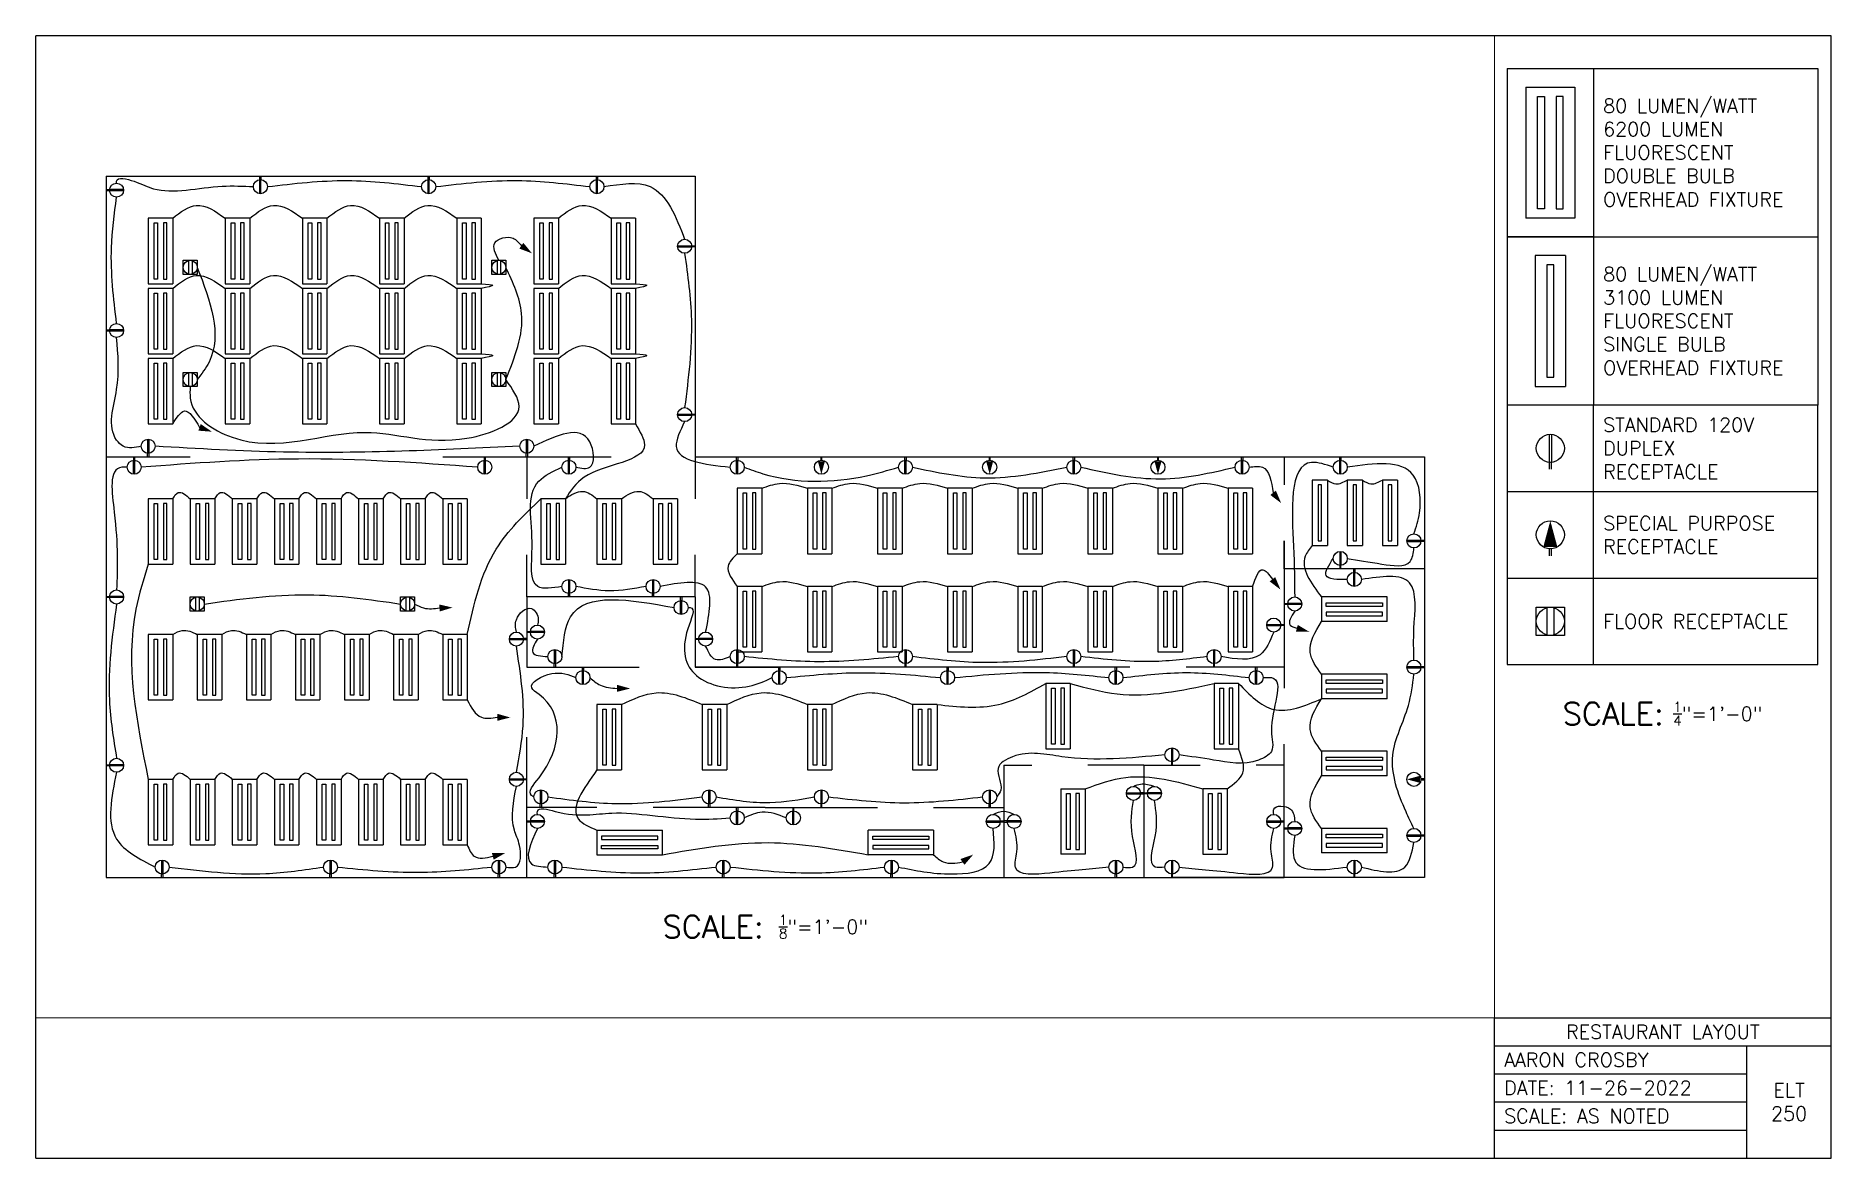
# Paper-space layout 'Layout2' of a CAD drawing. Header units: inches. Extents: x 0.1 to 16.1, y 0.1 to 10.1.
# The model-space entities are those that its viewports show. They can reach past a viewport. Long polylines and large blocks are cut down to what shows.
import ezdxf

# ---------------------------------------------------------------- set-up
doc = ezdxf.new("R2010")
doc.units = ezdxf.units.IN
doc.header["$MEASUREMENT"] = 0
for name, color, linetype in [('1', 1, 'Continuous'), ('LAYER1', 1, 'Continuous'), ('LAYER4', 4, 'Continuous'), ('LAYER6', 6, 'Continuous')]:
    doc.layers.add(name, color=color, linetype=linetype)
doc.styles.add('style1', font='romans.shx')

# ---------------------------------------------------------------- blocks, each defined once
blk = doc.blocks.new('tbb_block')
at = {"layer": '1'}
for p, q in [((16, 10), (0, 10)), ((0, 0), (0, 10)), ((16, 0), (16, 10)), ((13, 1.25), (16, 1.25)), ((13, 0), (13, 1.25)), ((13, 1), (16, 1)), ((15.25, 0), (15.25, 1)), ((13, 0.75), (15.25, 0.75)), ((13, 0.5), (15.25, 0.5)), ((13, 0.25), (15.25, 0.25)), ((0, 0), (16, 0))]:
    blk.add_line(p, q, dxfattribs=at)
blk = doc.blocks.new('tbb')
blk.add_blockref('tbb_block', (0, 0))
blk = doc.blocks.new('*U3')
at = {"layer": 'LAYER1'}
for p, q in [((10.5, 28), (-10.5, 28)), ((-10.5, 28), (-10.5, -28)), ((-5.5, -24), (-5.5, 24)), ((-5.5, 24), (-2.5, 24)), ((-2.5, 24), (-2.5, -24)), ((2.5, 24), (2.5, -24)), ((5.5, 24), (2.5, 24)), ((5.5, -24), (5.5, 24)), ((10.5, 28), (10.5, -28)), ((-10.5, -28), (10.5, -28)), ((-2.5, -24), (-5.5, -24)), ((2.5, -24), (5.5, -24))]:
    blk.add_line(p, q, dxfattribs=at)
blk = doc.blocks.new('*U4')
at = {"layer": 'LAYER1', "color": 0, "linetype": 'ByBlock', "lineweight": -2, "transparency": 16777216}
for p in [(0, 0), (66, 0), (132, 0), (198, 0), (264, 0), (330, 0), (396, 0), (0, -60), (66, -60), (132, -60), (198, -60), (264, -60), (330, -60), (396, -60), (0, -120), (66, -120), (132, -120), (198, -120), (264, -120), (330, -120), (396, -120)]:
    blk.add_blockref('*U3', p, dxfattribs=at)
blk = doc.blocks.new('*U5')
at = {"layer": 'LAYER1'}
for p, q in [((10.5, 28), (-10.5, 28)), ((-10.5, 28), (-10.5, -28)), ((-5.5, -24), (-5.5, 24)), ((-5.5, 24), (-2.5, 24)), ((-2.5, 24), (-2.5, -24)), ((2.5, 24), (2.5, -24)), ((5.5, 24), (2.5, 24)), ((5.5, -24), (5.5, 24)), ((10.5, 28), (10.5, -28)), ((-10.5, -28), (10.5, -28)), ((-2.5, -24), (-5.5, -24)), ((2.5, -24), (5.5, -24))]:
    blk.add_line(p, q, dxfattribs=at)
blk = doc.blocks.new('*U6')
at = {"layer": 'LAYER1', "color": 0, "linetype": 'ByBlock', "lineweight": -2, "transparency": 16777216}
for p in [(0, 0), (36, 0), (72, 0), (108, 0), (144, 0), (180, 0), (216, 0), (252, 0), (0, -240), (36, -240), (72, -240), (108, -240), (144, -240), (180, -240), (216, -240), (252, -240)]:
    blk.add_blockref('*U5', p, dxfattribs=at)
blk = doc.blocks.new('*U7')
at = {"layer": 'LAYER1'}
for p, q in [((10.5, 28), (-10.5, 28)), ((-10.5, 28), (-10.5, -28)), ((-5.5, -24), (-5.5, 24)), ((-5.5, 24), (-2.5, 24)), ((-2.5, 24), (-2.5, -24)), ((2.5, 24), (2.5, -24)), ((5.5, 24), (2.5, 24)), ((5.5, -24), (5.5, 24)), ((10.5, 28), (10.5, -28)), ((-10.5, -28), (10.5, -28)), ((-2.5, -24), (-5.5, -24)), ((2.5, -24), (5.5, -24))]:
    blk.add_line(p, q, dxfattribs=at)
blk = doc.blocks.new('*U8')
at = {"layer": 'LAYER1', "color": 0, "linetype": 'ByBlock', "lineweight": -2, "transparency": 16777216}
for p in [(0, 0), (42, 0), (84, 0), (126, 0), (168, 0), (210, 0), (252, 0)]:
    blk.add_blockref('*U7', p, dxfattribs=at)
blk = doc.blocks.new('*U9')
at = {"layer": 'LAYER1'}
for p, q in [((10.5, 28), (-10.5, 28)), ((-10.5, 28), (-10.5, -28)), ((-5.5, -24), (-5.5, 24)), ((-5.5, 24), (-2.5, 24)), ((-2.5, 24), (-2.5, -24)), ((2.5, 24), (2.5, -24)), ((5.5, 24), (2.5, 24)), ((5.5, -24), (5.5, 24)), ((10.5, 28), (10.5, -28)), ((-10.5, -28), (10.5, -28)), ((-2.5, -24), (-5.5, -24)), ((2.5, -24), (5.5, -24))]:
    blk.add_line(p, q, dxfattribs=at)
blk = doc.blocks.new('*U10')
at = {"layer": 'LAYER1', "color": 0, "linetype": 'ByBlock', "lineweight": -2, "transparency": 16777216}
for p in [(0, 0), (48, 0), (96, 0)]:
    blk.add_blockref('*U9', p, dxfattribs=at)
blk = doc.blocks.new('*U11')
at = {"layer": 'LAYER1'}
for p, q in [((10.5, 28), (-10.5, 28)), ((-10.5, 28), (-10.5, -28)), ((-5.5, -24), (-5.5, 24)), ((-5.5, 24), (-2.5, 24)), ((-2.5, 24), (-2.5, -24)), ((2.5, 24), (2.5, -24)), ((5.5, 24), (2.5, 24)), ((5.5, -24), (5.5, 24)), ((10.5, 28), (10.5, -28)), ((-10.5, -28), (10.5, -28)), ((-2.5, -24), (-5.5, -24)), ((2.5, -24), (5.5, -24))]:
    blk.add_line(p, q, dxfattribs=at)
blk = doc.blocks.new('*U12')
at = {"layer": 'LAYER1', "color": 0, "linetype": 'ByBlock', "lineweight": -2, "transparency": 16777216}
for p in [(0, 0), (60, 0), (120, 0), (180, 0), (240, 0), (300, 0), (360, 0), (420, 0), (0, -84), (60, -84), (120, -84), (180, -84), (240, -84), (300, -84), (360, -84), (420, -84)]:
    blk.add_blockref('*U11', p, dxfattribs=at)
blk = doc.blocks.new('*U13')
at = {"layer": 'LAYER1'}
for p, q in [((28, 10.5), (-28, 10.5)), ((-28, 10.5), (-28, -10.5)), ((28, -10.5), (28, 10.5)), ((-24, 2.5), (-24, 5.5)), ((-24, 5.5), (24, 5.5)), ((24, 2.5), (-24, 2.5)), ((24, 5.5), (24, 2.5)), ((24, -2.5), (-24, -2.5)), ((-24, -2.5), (-24, -5.5)), ((-24, -5.5), (24, -5.5)), ((24, -5.5), (24, -2.5)), ((28, -10.5), (-28, -10.5))]:
    blk.add_line(p, q, dxfattribs=at)
blk = doc.blocks.new('*U14')
at = {"layer": 'LAYER1', "color": 0, "linetype": 'ByBlock', "lineweight": -2, "transparency": 16777216}
for p in [(0, 0), (0, -66), (0, -132), (0, -198)]:
    blk.add_blockref('*U13', p, dxfattribs=at)
blk = doc.blocks.new('*U15')
at = {"layer": 'LAYER1'}
for p, q in [((10.5, 28), (-10.5, 28)), ((-10.5, 28), (-10.5, -28)), ((-5.5, -24), (-5.5, 24)), ((-5.5, 24), (-2.5, 24)), ((-2.5, 24), (-2.5, -24)), ((2.5, 24), (2.5, -24)), ((5.5, 24), (2.5, 24)), ((5.5, -24), (5.5, 24)), ((10.5, 28), (10.5, -28)), ((-10.5, -28), (10.5, -28)), ((-2.5, -24), (-5.5, -24)), ((2.5, -24), (5.5, -24))]:
    blk.add_line(p, q, dxfattribs=at)
blk = doc.blocks.new('*U16')
at = {"layer": 'LAYER1', "color": 0, "linetype": 'ByBlock', "lineweight": -2, "transparency": 16777216}
for p in [(0, 0), (144, 0)]:
    blk.add_blockref('*U15', p, dxfattribs=at)
blk = doc.blocks.new('*U17')
at = {"layer": 'LAYER1'}
for p, q in [((10.5, 28), (-10.5, 28)), ((-10.5, 28), (-10.5, -28)), ((-5.5, -24), (-5.5, 24)), ((-5.5, 24), (-2.5, 24)), ((-2.5, 24), (-2.5, -24)), ((2.5, 24), (2.5, -24)), ((5.5, 24), (2.5, 24)), ((5.5, -24), (5.5, 24)), ((10.5, 28), (10.5, -28)), ((-10.5, -28), (10.5, -28)), ((-2.5, -24), (-5.5, -24)), ((2.5, -24), (5.5, -24))]:
    blk.add_line(p, q, dxfattribs=at)
blk = doc.blocks.new('*U18')
at = {"layer": 'LAYER1', "color": 0, "linetype": 'ByBlock', "lineweight": -2, "transparency": 16777216}
for p in [(0, 0), (90, 0), (180, 0), (270, 0)]:
    blk.add_blockref('*U17', p, dxfattribs=at)
blk = doc.blocks.new('*U19')
at = {"layer": 'LAYER1'}
for p, q in [((6.5, 28), (-6.5, 28)), ((-6.5, 28), (-6.5, -28)), ((-1.5, 24), (-1.5, -24)), ((1.5, 24), (-1.5, 24)), ((1.5, -24), (1.5, 24)), ((6.5, 28), (6.5, -28)), ((-6.5, -28), (6.5, -28)), ((-1.5, -24), (1.5, -24))]:
    blk.add_line(p, q, dxfattribs=at)
blk = doc.blocks.new('*U20')
at = {"layer": 'LAYER1', "color": 0, "linetype": 'ByBlock', "lineweight": -2, "transparency": 16777216}
for p in [(0, 0), (30, 0), (60, 0)]:
    blk.add_blockref('*U19', p, dxfattribs=at)
blk = doc.blocks.new('*U21')
at = {"layer": 'LAYER1'}
for p, q in [((-6, -6), (-6, 6)), ((-6, 6), (6, 6)), ((-1.5, 5.81), (-1.5, -5.81)), ((1.5, 5.81), (1.5, -5.81)), ((6, 6), (6, -6)), ((6, -6), (-6, -6))]:
    blk.add_line(p, q, dxfattribs=at)
blk.add_circle((0, 0), 6, dxfattribs=at)
blk = doc.blocks.new('*U22')
at = {"layer": 'LAYER4', "color": 0, "linetype": 'ByBlock', "lineweight": -2, "transparency": 16777216}
for p in [(0, 0), (264, 0), (0, -96), (264, -96)]:
    blk.add_blockref('*U21', p, dxfattribs=at)
blk = doc.blocks.new('*U23')
at = {"layer": 'LAYER1'}
for p, q in [((-6, -6), (-6, 6)), ((-6, 6), (6, 6)), ((-1.5, 5.81), (-1.5, -5.81)), ((1.5, 5.81), (1.5, -5.81)), ((6, 6), (6, -6)), ((6, -6), (-6, -6))]:
    blk.add_line(p, q, dxfattribs=at)
blk.add_circle((0, 0), 6, dxfattribs=at)
blk = doc.blocks.new('*U24')
at = {"layer": 'LAYER4', "color": 0, "linetype": 'ByBlock', "lineweight": -2, "transparency": 16777216}
for p in [(0, 0), (180, 0)]:
    blk.add_blockref('*U23', p, dxfattribs=at)

msp = doc.modelspace()

# ---------------------------------------------------------------- linework, layer by layer
at = {"layer": 'LAYER1'}
for p, q in [((177.81, 22.31), (177.81, 25.31)), ((178.81, 25.31), (178.81, 22.31)), ((321.81, 22.31), (321.81, 25.31)), ((322.81, 25.31), (322.81, 22.31)), ((465.81, 22.31), (465.81, 25.31)), ((466.81, 25.31), (466.81, 22.31)), ((177.81, 10.35), (177.81, 22.31)), ((178.81, 10.35), (178.81, 22.31)), ((321.81, 10.35), (321.81, 22.31)), ((322.81, 10.35), (322.81, 22.31)), ((465.81, 10.35), (465.81, 22.31)), ((466.81, 10.35), (466.81, 22.31)), ((46.31, 13.81), (49.31, 13.81)), ((49.31, 12.81), (46.31, 12.81)), ((61.27, 13.81), (49.31, 13.81)), ((61.27, 12.81), (49.31, 12.81)), ((535.35, -34.19), (547.31, -34.19)), ((535.35, -35.19), (547.31, -35.19)), ((547.31, -34.19), (550.31, -34.19)), ((550.31, -35.19), (547.31, -35.19)), ((46.31, -106.19), (49.31, -106.19)), ((49.31, -107.19), (46.31, -107.19)), ((61.27, -106.19), (49.31, -106.19)), ((61.27, -107.19), (49.31, -107.19)), ((535.35, -178.19), (547.31, -178.19)), ((535.35, -179.19), (547.31, -179.19)), ((547.31, -178.19), (550.31, -178.19)), ((550.31, -179.19), (547.31, -179.19)), ((81.81, -199.73), (81.81, -211.69)), ((82.81, -199.73), (82.81, -211.69)), ((405.81, -199.73), (405.81, -211.69)), ((406.81, -199.73), (406.81, -211.69)), ((69.81, -214.69), (69.81, -217.69)), ((70.81, -217.69), (70.81, -214.69)), ((81.81, -214.69), (81.81, -211.69)), ((82.81, -211.69), (82.81, -214.69)), ((369.81, -214.69), (369.81, -217.69)), ((370.81, -217.69), (370.81, -214.69)), ((405.81, -214.69), (405.81, -211.69)), ((406.81, -211.69), (406.81, -214.69)), ((441.81, -217.69), (441.81, -214.69)), ((442.31, -214.69), (442.31, -217.67)), ((442.81, -214.69), (442.81, -217.69)), ((585.81, -217.69), (585.81, -214.69)), ((586.81, -214.69), (586.81, -217.69)), ((657.81, -214.69), (657.81, -217.69)), ((658.81, -217.69), (658.81, -214.69)), ((729.81, -217.69), (729.81, -214.69)), ((730.81, -214.69), (730.81, -217.69)), ((801.81, -214.69), (801.81, -217.69)), ((802.81, -217.69), (802.81, -214.69)), ((873.81, -217.69), (873.81, -214.69)), ((874.81, -214.69), (874.81, -217.69)), ((945.81, -214.69), (945.81, -217.69)), ((946.81, -217.69), (946.81, -214.69)), ((1017.81, -217.69), (1017.81, -214.69)), ((1018.81, -214.69), (1018.81, -217.69)), ((1101.81, -217.69), (1101.81, -214.69)), ((1102.81, -214.69), (1102.81, -217.69)), ((69.81, -229.65), (69.81, -217.69)), ((70.81, -229.65), (70.81, -217.69)), ((369.81, -229.65), (369.81, -217.69)), ((370.81, -229.65), (370.81, -217.69)), ((441.81, -229.65), (441.81, -217.69)), ((442.81, -229.65), (442.81, -217.69)), ((585.81, -229.65), (585.81, -217.69)), ((586.81, -229.65), (586.81, -217.69)), ((729.81, -229.65), (729.81, -217.69)), ((730.81, -229.65), (730.81, -217.69)), ((873.81, -229.65), (873.81, -217.69)), ((874.81, -229.65), (874.81, -217.69)), ((1017.81, -229.65), (1017.81, -217.69)), ((1018.81, -229.65), (1018.81, -217.69)), ((1101.81, -229.65), (1101.81, -217.69)), ((1102.81, -229.65), (1102.81, -217.69)), ((2257.02, -275.52), (2278.02, -275.52)), ((2257.02, -275.52), (2257.02, -331.52)), ((2278.02, -275.52), (2278.02, -331.52)), ((2262.02, -327.52), (2262.02, -279.52)), ((2262.02, -279.52), (2265.02, -279.52)), ((2265.02, -279.52), (2265.02, -327.52)), ((2270.02, -279.52), (2270.02, -327.52)), ((2273.02, -279.52), (2270.02, -279.52)), ((2273.02, -327.52), (2273.02, -279.52)), ((1159.35, -286.19), (1171.31, -286.19)), ((1159.35, -287.19), (1171.31, -287.19)), ((1171.31, -286.19), (1174.31, -286.19)), ((1174.31, -287.19), (1171.31, -287.19)), ((1101.81, -295.73), (1101.81, -307.69)), ((1102.81, -295.73), (1102.81, -307.69)), ((1101.81, -307.69), (1101.81, -310.69)), ((1102.81, -310.69), (1102.81, -307.69)), ((1113.81, -313.69), (1113.81, -310.69)), ((1113.81, -325.65), (1113.81, -313.69)), ((1114.81, -310.69), (1114.81, -313.69)), ((1114.81, -325.65), (1114.81, -313.69)), ((441.81, -319.73), (441.81, -331.69)), ((442.81, -319.73), (442.81, -331.69)), ((513.81, -319.73), (513.81, -331.69)), ((514.81, -319.73), (514.81, -331.69)), ((2265.02, -327.52), (2262.02, -327.52)), ((2270.02, -327.52), (2273.02, -327.52)), ((46.31, -334.19), (49.31, -334.19)), ((49.31, -335.19), (46.31, -335.19)), ((61.27, -334.19), (49.31, -334.19)), ((61.27, -335.19), (49.31, -335.19)), ((441.81, -334.69), (441.81, -331.69)), ((442.81, -331.69), (442.81, -334.69)), ((513.81, -334.69), (513.81, -331.69)), ((514.81, -331.69), (514.81, -334.69)), ((537.81, -337.69), (537.81, -334.69)), ((537.81, -349.65), (537.81, -337.69)), ((538.81, -334.69), (538.81, -337.69)), ((538.81, -349.65), (538.81, -337.69)), ((2278.02, -331.52), (2257.02, -331.52)), ((1054.31, -340.19), (1057.31, -340.19)), ((1057.31, -341.19), (1054.31, -341.19)), ((1069.27, -340.19), (1057.31, -340.19)), ((1069.27, -341.19), (1057.31, -341.19)), ((2274.02, -347.52), (2261.02, -347.52)), ((2261.02, -347.52), (2261.02, -403.52)), ((2266.02, -351.52), (2266.02, -399.52)), ((2269.02, -351.52), (2266.02, -351.52)), ((2269.02, -399.52), (2269.02, -351.52)), ((2274.02, -347.52), (2274.02, -403.52)), ((1039.35, -358.19), (1051.31, -358.19)), ((1039.35, -359.19), (1051.31, -359.19)), ((1051.31, -358.19), (1054.31, -358.19)), ((1054.31, -359.19), (1051.31, -359.19)), ((406.31, -364.19), (409.31, -364.19)), ((409.31, -365.19), (406.31, -365.19)), ((421.27, -364.19), (409.31, -364.19)), ((421.27, -365.19), (409.31, -365.19)), ((391.35, -370.19), (403.31, -370.19)), ((391.35, -371.19), (403.31, -371.19)), ((406.31, -370.19), (403.31, -370.19)), ((403.31, -371.19), (406.31, -371.19)), ((550.31, -370.19), (553.31, -370.19)), ((553.31, -371.19), (550.31, -371.19)), ((565.27, -370.19), (553.31, -370.19)), ((565.27, -371.19), (553.31, -371.19)), ((429.81, -379.73), (429.81, -391.69)), ((430.81, -379.73), (430.81, -391.69)), ((585.81, -379.73), (585.81, -391.69)), ((586.81, -379.73), (586.81, -391.69)), ((729.81, -379.73), (729.81, -391.69)), ((730.81, -379.73), (730.81, -391.69)), ((873.81, -379.73), (873.81, -391.69)), ((874.81, -379.73), (874.81, -391.69)), ((993.81, -379.73), (993.81, -391.69)), ((994.81, -379.73), (994.81, -391.69)), ((429.81, -394.69), (429.81, -391.69)), ((430.81, -391.69), (430.81, -394.69)), ((453.81, -397.69), (453.81, -394.69)), ((453.81, -409.65), (453.81, -397.69)), ((454.81, -394.69), (454.81, -397.69)), ((454.81, -409.65), (454.81, -397.69)), ((585.81, -391.69), (585.81, -394.69)), ((586.81, -394.69), (586.81, -391.69)), ((621.81, -397.69), (621.81, -394.69)), ((621.81, -409.65), (621.81, -397.69)), ((622.81, -394.69), (622.81, -397.69)), ((622.81, -409.65), (622.81, -397.69)), ((729.81, -391.69), (729.81, -394.69)), ((730.81, -394.69), (730.81, -391.69)), ((765.81, -397.69), (765.81, -394.69)), ((765.81, -409.65), (765.81, -397.69)), ((766.81, -394.69), (766.81, -397.69)), ((766.81, -409.65), (766.81, -397.69)), ((873.81, -391.69), (873.81, -394.69)), ((874.81, -394.69), (874.81, -391.69)), ((909.81, -397.69), (909.81, -394.69)), ((909.81, -409.65), (909.81, -397.69)), ((910.81, -394.69), (910.81, -397.69)), ((910.81, -409.65), (910.81, -397.69)), ((993.81, -391.69), (993.81, -394.69)), ((994.81, -394.69), (994.81, -391.69)), ((1029.81, -397.69), (1029.81, -394.69)), ((1029.81, -409.65), (1029.81, -397.69)), ((1030.81, -394.69), (1030.81, -397.69)), ((1030.81, -409.65), (1030.81, -397.69)), ((1159.35, -394.19), (1171.31, -394.19)), ((1159.35, -395.19), (1171.31, -395.19)), ((1171.31, -394.19), (1174.31, -394.19)), ((1174.31, -395.19), (1171.31, -395.19)), ((2261.02, -403.52), (2274.02, -403.52)), ((2266.02, -399.52), (2269.02, -399.52)), ((2267.02, -424.04), (2267.02, -435.99)), ((2268.02, -424.04), (2268.02, -435.99)), ((2267.02, -435.99), (2267.02, -438.99)), ((2268.02, -438.99), (2268.02, -435.99)), ((957.81, -463.73), (957.81, -475.69)), ((958.81, -463.73), (958.81, -475.69)), ((957.81, -475.69), (957.81, -478.69)), ((958.81, -478.69), (958.81, -475.69)), ((2267.02, -472.99), (2267.02, -475.99)), ((2268.02, -475.99), (2268.02, -472.99)), ((46.31, -478.19), (49.31, -478.19)), ((49.31, -479.19), (46.31, -479.19)), ((61.27, -478.19), (49.31, -478.19)), ((61.27, -479.19), (49.31, -479.19)), ((391.35, -490.19), (403.31, -490.19)), ((391.35, -491.19), (403.31, -491.19)), ((403.31, -490.19), (406.31, -490.19)), ((406.31, -491.19), (403.31, -491.19)), ((1174.31, -490.19), (1171.31, -490.19)), ((1171.31, -491.19), (1174.31, -491.19)), ((863.06, -498.8), (884.06, -498.8)), ((863.06, -498.8), (863.06, -554.8)), ((884.06, -498.8), (884.06, -554.8)), ((1005.56, -498.8), (984.56, -498.8)), ((984.56, -498.8), (984.56, -554.8)), ((1005.56, -498.8), (1005.56, -554.8)), ((2261.52, -510.02), (2261.52, -498.02)), ((2261.52, -498.02), (2273.52, -498.02)), ((2266.02, -498.21), (2266.02, -509.83)), ((2269.02, -498.21), (2269.02, -509.83)), ((2273.52, -498.02), (2273.52, -510.02)), ((417.81, -499.73), (417.81, -511.69)), ((418.81, -499.73), (418.81, -511.69)), ((561.81, -499.73), (561.81, -511.69)), ((562.81, -499.73), (562.81, -511.69)), ((657.81, -499.73), (657.81, -511.69)), ((658.81, -499.73), (658.81, -511.69)), ((801.81, -499.73), (801.81, -511.69)), ((802.81, -499.73), (802.81, -511.69)), ((868.06, -550.8), (868.06, -502.8)), ((868.06, -502.8), (871.06, -502.8)), ((871.06, -502.8), (871.06, -550.8)), ((876.06, -502.8), (876.06, -550.8)), ((879.06, -502.8), (876.06, -502.8)), ((879.06, -550.8), (879.06, -502.8)), ((919.35, -502.19), (931.31, -502.19)), ((919.35, -503.19), (931.31, -503.19)), ((934.31, -502.19), (931.31, -502.19)), ((931.31, -503.19), (934.31, -503.19)), ((934.31, -502.19), (937.31, -502.19)), ((937.31, -503.19), (934.31, -503.19)), ((949.27, -502.19), (937.31, -502.19)), ((949.27, -503.19), (937.31, -503.19)), ((989.56, -550.8), (989.56, -502.8)), ((989.56, -502.8), (992.56, -502.8)), ((992.56, -502.8), (992.56, -550.8)), ((997.56, -502.8), (997.56, -550.8)), ((1000.56, -502.8), (997.56, -502.8)), ((1000.56, -550.8), (1000.56, -502.8)), ((417.81, -514.69), (417.81, -511.69)), ((418.81, -511.69), (418.81, -514.69)), ((561.81, -514.69), (561.81, -511.69)), ((562.81, -511.69), (562.81, -514.69)), ((657.81, -511.69), (657.81, -514.69)), ((658.81, -514.69), (658.81, -511.69)), ((801.81, -514.69), (801.81, -511.69)), ((802.81, -511.69), (802.81, -514.69)), ((2273.52, -510.02), (2261.52, -510.02)), ((585.81, -517.69), (585.81, -514.69)), ((585.81, -529.65), (585.81, -517.69)), ((586.81, -514.69), (586.81, -517.69)), ((586.81, -529.65), (586.81, -517.69)), ((633.81, -514.69), (633.81, -517.69)), ((633.81, -529.65), (633.81, -517.69)), ((634.81, -517.69), (634.81, -514.69)), ((634.81, -529.65), (634.81, -517.69)), ((406.31, -526.19), (409.31, -526.19)), ((409.31, -527.19), (406.31, -527.19)), ((421.27, -526.19), (409.31, -526.19)), ((421.27, -527.19), (409.31, -527.19)), ((799.35, -526.19), (811.31, -526.19)), ((799.35, -527.19), (811.31, -527.19)), ((811.31, -526.19), (814.31, -526.19)), ((814.31, -527.19), (811.31, -527.19)), ((817.31, -526.19), (814.31, -526.19)), ((814.31, -527.19), (817.31, -527.19)), ((829.27, -526.19), (817.31, -526.19)), ((829.27, -527.19), (817.31, -527.19)), ((1039.35, -526.19), (1051.31, -526.19)), ((1039.35, -527.19), (1051.31, -527.19)), ((1051.31, -526.19), (1054.31, -526.19)), ((1054.31, -527.19), (1051.31, -527.19)), ((466.31, -534.19), (466.31, -555.19)), ((466.31, -534.19), (522.31, -534.19)), ((522.31, -555.19), (522.31, -534.19)), ((698.31, -555.19), (698.31, -534.19)), ((754.31, -534.19), (698.31, -534.19)), ((754.31, -534.19), (754.31, -555.19)), ((1054.31, -532.19), (1057.31, -532.19)), ((1057.31, -533.19), (1054.31, -533.19)), ((1069.27, -532.19), (1057.31, -532.19)), ((1069.27, -533.19), (1057.31, -533.19)), ((518.31, -539.19), (470.31, -539.19)), ((470.31, -539.19), (470.31, -542.19)), ((470.31, -542.19), (518.31, -542.19)), ((518.31, -542.19), (518.31, -539.19)), ((702.31, -542.19), (702.31, -539.19)), ((702.31, -539.19), (750.31, -539.19)), ((750.31, -542.19), (702.31, -542.19)), ((750.31, -539.19), (750.31, -542.19)), ((1159.35, -538.19), (1171.31, -538.19)), ((1159.35, -539.19), (1171.31, -539.19)), ((1171.31, -538.19), (1174.31, -538.19)), ((1174.31, -539.19), (1171.31, -539.19)), ((470.31, -547.19), (518.31, -547.19)), ((470.31, -550.19), (470.31, -547.19)), ((518.31, -550.19), (470.31, -550.19)), ((518.31, -547.19), (518.31, -550.19)), ((750.31, -547.19), (702.31, -547.19)), ((702.31, -547.19), (702.31, -550.19)), ((702.31, -550.19), (750.31, -550.19)), ((750.31, -550.19), (750.31, -547.19)), ((871.06, -550.8), (868.06, -550.8)), ((876.06, -550.8), (879.06, -550.8)), ((992.56, -550.8), (989.56, -550.8)), ((997.56, -550.8), (1000.56, -550.8)), ((93.81, -559.73), (93.81, -571.69)), ((94.81, -559.73), (94.81, -571.69)), ((237.81, -559.73), (237.81, -571.69)), ((238.81, -559.73), (238.81, -571.69)), ((381.81, -559.73), (381.81, -571.69)), ((382.81, -559.73), (382.81, -571.69)), ((429.81, -559.73), (429.81, -571.69)), ((430.81, -559.73), (430.81, -571.69)), ((466.31, -555.19), (522.31, -555.19)), ((573.81, -559.73), (573.81, -571.69)), ((574.81, -559.73), (574.81, -571.69)), ((754.31, -555.19), (698.31, -555.19)), ((717.81, -559.73), (717.81, -571.69)), ((718.81, -559.73), (718.81, -571.69)), ((884.06, -554.8), (863.06, -554.8)), ((909.81, -559.73), (909.81, -571.69)), ((910.81, -559.73), (910.81, -571.69)), ((957.81, -559.73), (957.81, -571.69)), ((958.81, -559.73), (958.81, -571.69)), ((984.56, -554.8), (1005.56, -554.8)), ((1113.81, -559.73), (1113.81, -571.69)), ((1114.81, -559.73), (1114.81, -571.69)), ((93.81, -574.69), (93.81, -571.69)), ((94.81, -571.69), (94.81, -574.69)), ((237.81, -574.69), (237.81, -571.69)), ((238.81, -571.69), (238.81, -574.69)), ((381.81, -574.69), (381.81, -571.69)), ((382.81, -571.69), (382.81, -574.69)), ((429.81, -574.69), (429.81, -571.69)), ((430.81, -571.69), (430.81, -574.69)), ((573.81, -574.69), (573.81, -571.69)), ((574.81, -571.69), (574.81, -574.69)), ((717.81, -574.69), (717.81, -571.69)), ((718.81, -571.69), (718.81, -574.69)), ((909.81, -574.69), (909.81, -571.69)), ((910.81, -571.69), (910.81, -574.69)), ((957.81, -571.69), (957.81, -574.69)), ((958.81, -574.69), (958.81, -571.69)), ((1113.81, -571.69), (1113.81, -574.69)), ((1114.81, -574.69), (1114.81, -571.69))]:
    msp.add_line(p, q, dxfattribs=at)
for points in [[(401.59, -34.2, 6, 0, 0), (410.68, -40.69, 0, 0, 0)], [(126.29, -189.56, 6, 0, 0), (136.82, -193.29, 0, 0, 0)], [(658.31, -218.52, 6, 0, 0), (658.31, -229.68, 0, 0, 0)], [(802.31, -218.52, 6, 0, 0), (802.31, -229.68, 0, 0, 0)], [(946.31, -218.52, 6, 0, 0), (946.31, -229.68, 0, 0, 0)], [(1044.83, -245.57, 6, 0, 0), (1051.69, -254.38, 0, 0, 0)], [(1044.27, -319.56, 6, 0, 0), (1051.13, -328.37, 0, 0, 0)], [(331.56, -344.11, 6, 0, 0), (342.72, -343.74, 0, 0, 0)], [(1065.12, -361.49, 6, 0, 0), (1075.87, -364.51, 0, 0, 0)], [(483.5, -412.84, 6, 0, 0), (494.67, -412.99, 0, 0, 0)], [(380.99, -437.64, 6, 0, 0), (392.15, -437.79, 0, 0, 0)], [(2267.52, -472.17, 6, 0, 0), (2267.52, -461.01, 0, 0, 0)], [(1170.48, -490.69, 6, 0, 0), (1159.32, -490.69, 0, 0, 0)], [(377.16, -556.53, 6, 0, 0), (387.94, -553.65, 0, 0, 0)], [(779.01, -561.33, 6, 0, 0), (788.24, -555.05, 0, 0, 0)]]:
    msp.add_lwpolyline(points, format="xyseb", dxfattribs=at)
for centre in [(55.29, 13.31), (178.31, 16.33), (322.31, 16.33), (466.31, 16.33), (541.33, -34.69), (55.29, -106.69), (541.33, -178.69), (82.31, -205.71), (406.31, -205.71), (70.31, -223.67), (370.31, -223.67), (442.31, -223.67), (586.31, -223.67), (658.31, -223.67), (730.31, -223.67), (802.31, -223.67), (874.31, -223.67), (946.31, -223.67), (1018.31, -223.67), (1102.31, -223.67), (1165.33, -286.69), (1102.31, -301.71), (1114.31, -319.67), (442.31, -325.71), (514.31, -325.71), (55.29, -334.69), (538.31, -343.67), (1063.29, -340.69), (1045.33, -358.69), (415.29, -364.69), (397.33, -370.69), (559.29, -370.69), (430.31, -385.71), (586.31, -385.71), (730.31, -385.71), (874.31, -385.71), (994.31, -385.71), (1165.33, -394.69), (454.31, -403.67), (622.31, -403.67), (766.31, -403.67), (910.31, -403.67), (1030.31, -403.67), (2267.52, -430.02), (958.31, -469.71), (2267.52, -467.02), (55.29, -478.69), (397.33, -490.69), (1165.33, -490.69), (925.33, -502.69), (943.29, -502.69), (2267.52, -504.02), (418.31, -505.71), (562.31, -505.71), (658.31, -505.71), (802.31, -505.71), (415.29, -526.69), (586.31, -523.67), (634.31, -523.67), (805.33, -526.69), (823.29, -526.69), (1045.33, -526.69), (1063.29, -532.69), (1165.33, -538.69), (94.31, -565.71), (238.31, -565.71), (382.31, -565.71), (430.31, -565.71), (574.31, -565.71), (718.31, -565.71), (910.31, -565.71), (958.31, -565.71), (1114.31, -565.71)]:
    msp.add_circle(centre, 6, dxfattribs=at)
for points in [[(55.29, 19.31), (55.29, 20.92), (70.19, 20.92), (86.95, 14.54), (145.57, 16.7), (172.31, 16.33)], [(184.31, 16.33), (252.54, 21.56), (316.31, 16.33)], [(328.31, 16.33), (398.17, 21.57), (460.31, 16.33)], [(472.31, 16.33), (511.8, 16.33), (541.33, -28.69)], [(55.29, -100.69), (50.89, -36.05), (55.29, 7.31)], [(103.31, -10.69), (123.51, 0.35), (148.31, -10.69)], [(169.31, -10.69), (189.51, 0.35), (214.31, -10.69)], [(235.31, -10.69), (255.51, 0.35), (280.31, -10.69)], [(301.31, -10.69), (321.51, 0.35), (346.31, -10.69)], [(433.31, -10.69), (453.51, 0.35), (478.31, -10.69)], [(541.33, -40.69), (547.07, -97.61), (541.33, -172.69)], [(124.31, -52.69), (134.35, -133.75), (124.31, -148.69)], [(388.31, -148.69), (401.85, -92.19), (388.31, -52.69)], [(103.31, -70.69), (123.51, -59.65), (148.31, -70.69)], [(169.31, -70.69), (189.51, -59.65), (214.31, -70.69)], [(235.31, -70.69), (255.51, -59.65), (280.31, -70.69)], [(301.31, -70.69), (321.51, -59.65), (346.31, -70.69)], [(433.31, -70.69), (453.51, -59.65), (478.31, -70.69)], [(367.31, -66.69), (377.07, -68.02), (367.31, -70.69)], [(499.31, -66.69), (509.07, -68.02), (499.31, -70.69)], [(76.31, -205.71), (61.05, -205.71), (55.29, -200.41), (55.29, -157.16), (55.29, -112.69)], [(103.31, -130.69), (123.51, -119.65), (148.31, -130.69)], [(169.31, -130.69), (189.51, -119.65), (214.31, -130.69)], [(235.31, -130.69), (255.51, -119.65), (280.31, -130.69)], [(301.31, -130.69), (321.51, -119.65), (346.31, -130.69)], [(433.31, -130.69), (453.51, -119.65), (478.31, -130.69)], [(367.31, -126.69), (377.07, -128.02), (367.31, -130.69)], [(499.31, -126.69), (509.07, -128.02), (499.31, -130.69)], [(118.31, -154.69), (118.31, -164.58), (154.12, -198.08), (267.92, -193.84), (354.97, -198.86), (399.68, -171.77), (388.31, -148.69)], [(448.31, -223.67), (460.14, -223.67), (460.14, -201.98), (412.31, -205.71)], [(499.31, -186.69), (506.95, -204.57), (455.4, -232.15), (439.31, -250.69)], [(541.33, -184.69), (534.2, -205.97), (580.31, -223.67)], [(400.31, -205.71), (198.22, -210.73), (88.31, -205.71)], [(364.31, -223.67), (210.82, -216.66), (76.31, -223.67)], [(1096.31, -223.67), (1077.78, -219.58), (1062.27, -291.3), (1063.29, -334.69)], [(1165.33, -280.69), (1170.09, -262.72), (1164.71, -230.42), (1108.31, -223.67)], [(64.31, -223.67), (59.83, -223.67), (53.27, -262.02), (55.29, -328.69)], [(436.31, -325.71), (415.64, -325.71), (410.82, -291.99), (416.57, -235.59), (436.31, -223.67)], [(592.31, -223.67), (608.14, -229.21), (697.06, -230.92), (724.31, -223.67)], [(736.31, -223.67), (798.17, -232.73), (868.31, -223.67)], [(880.31, -223.67), (948.89, -233.6), (1012.31, -223.67)], [(607.31, -241.69), (622.43, -237.59), (646.31, -241.69)], [(667.31, -241.69), (682.43, -237.59), (706.31, -241.69)], [(727.31, -241.69), (742.43, -237.59), (766.31, -241.69)], [(787.31, -241.69), (802.43, -237.59), (826.31, -241.69)], [(847.31, -241.69), (862.43, -237.59), (886.31, -241.69)], [(907.31, -241.69), (922.43, -237.59), (946.31, -241.69)], [(967.31, -241.69), (982.43, -237.59), (1006.31, -241.69)], [(1091.31, -234.69), (1098.49, -237.91), (1108.31, -234.69)], [(1121.31, -234.69), (1128.49, -237.91), (1138.31, -234.69)], [(103.31, -250.69), (107.99, -245.4), (118.31, -250.69)], [(139.31, -250.69), (143.99, -245.4), (154.31, -250.69)], [(175.31, -250.69), (179.99, -245.4), (190.31, -250.69)], [(211.31, -250.69), (215.99, -245.4), (226.31, -250.69)], [(247.31, -250.69), (251.99, -245.4), (262.31, -250.69)], [(283.31, -250.69), (287.99, -245.4), (298.31, -250.69)], [(319.31, -250.69), (323.99, -245.4), (334.31, -250.69)], [(439.31, -250.69), (454.18, -244.32), (466.31, -250.69)], [(487.31, -250.69), (502.18, -244.32), (514.31, -250.69)], [(355.31, -366.69), (380.03, -293.82), (418.31, -250.69)], [(1078.31, -290.69), (1072.38, -299.87), (1086.31, -334.69)], [(586.31, -297.69), (578.5, -308.28), (586.31, -325.69)], [(1108.31, -301.71), (1137.93, -306.54), (1162.06, -304.25), (1165.33, -292.69)], [(82.31, -306.69), (71.83, -345.06), (82.31, -490.69)], [(1108.31, -319.67), (1090.12, -316.3), (1096.31, -301.71)], [(1165.33, -388.69), (1165.33, -361.64), (1161.58, -322.63), (1120.31, -319.67)], [(559.29, -364.69), (559.29, -326.1), (520.31, -325.71)], [(607.31, -325.69), (622.43, -321.59), (646.31, -325.69)], [(667.31, -325.69), (682.43, -321.59), (706.31, -325.69)], [(727.31, -325.69), (742.43, -321.59), (766.31, -325.69)], [(787.31, -325.69), (802.43, -321.59), (826.31, -325.69)], [(847.31, -325.69), (862.43, -321.59), (886.31, -325.69)], [(907.31, -325.69), (922.43, -321.59), (946.31, -325.69)], [(967.31, -325.69), (982.43, -321.59), (1006.31, -325.69)], [(436.31, -385.71), (443.73, -351.62), (532.31, -343.67)], [(508.31, -325.71), (476.76, -329.43), (448.31, -325.71)], [(130.31, -340.69), (218.96, -332.75), (298.31, -340.69)], [(55.29, -340.69), (49.09, -423.01), (55.29, -472.69)], [(397.33, -364.69), (397.33, -354.1), (410.23, -344.63), (416.13, -353.89), (415.29, -358.69)], [(544.31, -343.67), (546, -343.67), (544.06, -361.95), (551.35, -401.81), (596.53, -411.01), (616.31, -403.67)], [(1086.31, -400.69), (1076.51, -382.1), (1086.31, -355.69)], [(103.31, -366.69), (111.49, -363.32), (124.31, -366.69)], [(145.31, -366.69), (153.49, -363.32), (166.31, -366.69)], [(187.31, -366.69), (195.49, -363.32), (208.31, -366.69)], [(229.31, -366.69), (237.49, -363.32), (250.31, -366.69)], [(271.31, -366.69), (279.49, -363.32), (292.31, -366.69)], [(313.31, -366.69), (321.49, -363.32), (334.31, -366.69)], [(1045.33, -364.69), (1033.63, -384.08), (1000.31, -385.71)], [(415.29, -370.69), (411.29, -382.1), (424.31, -385.71)], [(397.33, -484.69), (403.09, -444.89), (397.33, -376.69)], [(580.31, -385.71), (567.76, -388.23), (559.29, -376.69)], [(724.31, -385.71), (656.35, -390.07), (592.31, -385.71)], [(868.31, -385.71), (795.15, -390.82), (736.31, -385.71)], [(988.31, -385.71), (941.12, -389.97), (880.31, -385.71)], [(412.31, -505.71), (410.29, -504.44), (416.74, -489.28), (416.74, -418.07), (410.44, -412.45), (427.56, -400.23), (448.31, -403.67)], [(628.31, -403.67), (691.48, -399.45), (760.31, -403.67)], [(772.31, -403.67), (850.09, -399.3), (904.31, -403.67)], [(916.31, -403.67), (970.78, -399.38), (1024.31, -403.67)], [(1036.31, -403.67), (1043.32, -403.67), (1043.32, -449.09), (1043.32, -466.75), (1032.39, -474.18), (993.79, -474.18), (964.31, -469.71)], [(1165.33, -532.69), (1158.54, -518.36), (1147.24, -470.03), (1160.57, -427.49), (1165.33, -400.69)], [(757.31, -426.69), (809.78, -426.69), (850.31, -408.69)], [(871.31, -408.69), (911.52, -417.58), (994.31, -408.69)], [(487.31, -426.69), (516.84, -416.65), (556.31, -426.69)], [(577.31, -426.69), (606.84, -416.65), (646.31, -426.69)], [(667.31, -426.69), (696.84, -416.65), (736.31, -426.69)], [(1086.31, -466.69), (1076.51, -448.1), (1086.31, -421.69)], [(1005.56, -498.8), (1018.96, -485.02), (1015.31, -464.69)], [(466.31, -482.69), (450.45, -524.69), (466.31, -534.19)], [(55.29, -484.69), (55.29, -541.73), (88.31, -565.71)], [(103.31, -490.69), (107.99, -485.4), (118.31, -490.69)], [(139.31, -490.69), (143.99, -485.4), (154.31, -490.69)], [(175.31, -490.69), (179.99, -485.4), (190.31, -490.69)], [(211.31, -490.69), (215.99, -485.4), (226.31, -490.69)], [(247.31, -490.69), (251.99, -485.4), (262.31, -490.69)], [(283.31, -490.69), (287.99, -485.4), (298.31, -490.69)], [(319.31, -490.69), (323.99, -485.4), (334.31, -490.69)], [(884.06, -498.8), (918.8, -489.06), (984.56, -498.8)], [(1086.31, -532.69), (1076.51, -514.1), (1086.31, -487.69)], [(388.31, -565.71), (396.69, -565.71), (400.03, -547.19), (395.65, -534.06), (397.33, -496.69)], [(925.33, -496.69), (931.46, -494.72), (943.29, -496.69)], [(424.31, -505.71), (482.71, -511.4), (556.31, -505.71)], [(568.31, -505.71), (614.29, -510.55), (652.31, -505.71)], [(664.31, -505.71), (729.23, -510.69), (796.31, -505.71)], [(415.29, -520.69), (415.29, -518.15), (430.67, -518.15), (479.01, -519.53), (550.68, -524.72), (580.31, -523.67)], [(916.31, -565.71), (924.63, -565.71), (924.63, -539.57), (925.33, -508.69)], [(952.31, -565.71), (943.98, -565.71), (943.98, -539.57), (943.29, -508.69)], [(1045.33, -520.69), (1045.33, -516.19), (1059.61, -516.19), (1063.29, -526.69)], [(628.31, -523.67), (607.6, -518.8), (592.31, -523.67)], [(805.33, -520.69), (814.31, -518.04), (823.29, -520.69)], [(415.29, -532.69), (410.27, -563.02), (424.31, -565.71)], [(724.31, -565.71), (769.79, -571.65), (801.88, -562.81), (805.33, -532.69)], [(522.31, -555.19), (612.73, -544.86), (698.31, -555.19)], [(1063.29, -538.69), (1063.29, -559.9), (1108.31, -565.71)], [(1120.31, -565.71), (1157.59, -565.71), (1165.33, -544.69)], [(100.31, -565.71), (182.91, -571.27), (232.31, -565.71)], [(244.31, -565.71), (313.44, -570.21), (376.31, -565.71)], [(436.31, -565.71), (503.33, -570.7), (568.31, -565.71)], [(580.31, -565.71), (654.99, -570.7), (712.31, -565.71)]]:
    msp.add_spline(points, degree=3, dxfattribs=at)
for points, end_tangent in [([(382.31, -46.69), (378.93, -31.7), (394.48, -27.77), (401.59, -34.2)], (0.961708, -0.274075)), ([(103.31, -186.69), (113.3, -175.58), (126.29, -189.56)], (0.962051, -0.272869)), ([(1024.31, -223.67), (1035.69, -223.67), (1044.83, -245.57)], (0.441983, -0.897023)), ([(1027.31, -325.69), (1035.97, -311.38), (1044.27, -319.56)], (0.581562, -0.813502)), ([(310.31, -340.69), (317.94, -344.11), (331.56, -344.11)], (0.995841, 0.091105)), ([(1063.29, -346.69), (1059.43, -358.73), (1065.12, -361.49)], (0.955044, -0.296463)), ([(460.31, -403.67), (469.21, -410.14), (483.5, -412.84)], (1, 0)), ([(1015.31, -408.69), (1045.05, -430.83), (1086.31, -421.69)], (1, 0)), ([(355.31, -422.69), (367.42, -437.64), (380.99, -437.64)], (0.988781, -0.14937)), ([(952.31, -469.71), (864.07, -471.33), (821.86, -471.33), (809.48, -481.36), (811.75, -499.94), (808.31, -505.71)], (-1, 0)), ([(904.31, -565.71), (853.84, -570.82), (824.37, -566.14), (825.5, -552.66), (823.29, -532.69)], (0, 1)), ([(964.31, -565.71), (1014.78, -570.82), (1044.24, -566.14), (1043.12, -552.66), (1045.33, -532.69)], (0, 1)), ([(355.31, -546.69), (361.33, -556.53), (377.16, -556.53)], (0.977942, 0.208877)), ([(754.31, -555.19), (762.62, -561.33), (779.01, -561.33)], (0.914755, 0.404008))]:
    msp.add_spline(points, degree=3, dxfattribs=dict(at, end_tangent=end_tangent))
at = {"layer": 'LAYER6'}
for p, q in [((46.31, 25.31), (46.31, -214.69)), ((46.31, 25.31), (550.31, 25.31)), ((550.31, 25.31), (550.31, -214.69)), ((550.31, -34.69), (550.31, -178.69)), ((46.31, -214.69), (118.31, -214.69)), ((46.31, -214.69), (46.31, -574.69)), ((334.31, -214.69), (478.31, -214.69)), ((406.31, -214.69), (406.31, -250.69)), ((550.31, -214.69), (1054.31, -214.69)), ((550.31, -214.69), (550.31, -250.69)), ((1054.31, -214.69), (1174.31, -214.69)), ((1054.31, -214.69), (1054.31, -238.69)), ((1174.31, -214.69), (1174.31, -310.69)), ((2249.02, -267.52), (2249.02, -339.52)), ((2249.02, -267.52), (2286.02, -267.52)), ((2286.02, -267.52), (2286.02, -339.52)), ((2286.02, -267.52), (2382.02, -267.52)), ((2382.02, -267.52), (2382.02, -339.52)), ((1054.31, -310.69), (1054.31, -286.69)), ((1054.31, -286.69), (1054.31, -358.69)), ((406.31, -334.69), (406.31, -298.69)), ((550.31, -334.69), (550.31, -298.69)), ((1174.31, -310.69), (1054.31, -310.69)), ((1054.31, -310.69), (1054.31, -394.69)), ((1174.31, -310.69), (1174.31, -574.69)), ((550.31, -334.69), (406.31, -334.69)), ((406.31, -334.69), (406.31, -394.69)), ((550.31, -334.69), (550.31, -394.69)), ((2286.02, -339.52), (2249.02, -339.52)), ((2249.02, -339.52), (2249.02, -411.52)), ((2249.02, -339.52), (2286.02, -339.52)), ((2286.02, -339.52), (2286.02, -411.52)), ((2286.02, -339.52), (2382.02, -339.52)), ((2382.02, -339.52), (2382.02, -411.52)), ((406.31, -394.69), (502.31, -394.69)), ((922.31, -394.69), (550.31, -394.69)), ((550.31, -394.69), (622.31, -394.69)), ((1054.31, -394.69), (970.31, -394.69)), ((1054.31, -394.69), (1054.31, -412.69)), ((2286.02, -411.52), (2249.02, -411.52)), ((2249.02, -411.52), (2249.02, -448.52)), ((2382.02, -411.52), (2286.02, -411.52)), ((2286.02, -448.52), (2286.02, -411.52)), ((2382.02, -448.52), (2382.02, -411.52)), ((2249.02, -448.52), (2286.02, -448.52)), ((2249.02, -448.52), (2249.02, -485.52)), ((2286.02, -448.52), (2382.02, -448.52)), ((2286.02, -485.52), (2286.02, -448.52)), ((2382.02, -485.52), (2382.02, -448.52)), ((406.31, -514.69), (406.31, -454.69)), ((1054.31, -478.69), (1054.31, -460.69)), ((814.31, -478.69), (814.31, -574.69)), ((814.31, -478.69), (838.31, -478.69)), ((934.31, -478.69), (886.31, -478.69)), ((934.31, -478.69), (934.31, -574.69)), ((934.31, -478.69), (982.31, -478.69)), ((1054.31, -478.69), (1030.31, -478.69)), ((1054.31, -574.69), (1054.31, -478.69)), ((406.31, -514.69), (406.31, -490.69)), ((2249.02, -485.52), (2286.02, -485.52)), ((2249.02, -485.52), (2249.02, -522.52)), ((2286.02, -485.52), (2382.02, -485.52)), ((2286.02, -522.52), (2286.02, -485.52)), ((2382.02, -522.52), (2382.02, -485.52)), ((406.31, -574.69), (406.31, -514.69)), ((466.31, -514.69), (406.31, -514.69)), ((610.31, -514.69), (514.31, -514.69)), ((610.31, -514.69), (706.31, -514.69)), ((754.31, -514.69), (814.31, -514.69)), ((2249.02, -522.52), (2286.02, -522.52)), ((2286.02, -522.52), (2382.02, -522.52)), ((46.31, -574.69), (406.31, -574.69)), ((406.31, -574.69), (814.31, -574.69)), ((814.31, -574.69), (934.31, -574.69)), ((934.31, -574.69), (1054.31, -574.69)), ((1054.31, -574.69), (958.31, -574.69)), ((1174.31, -574.69), (1054.31, -574.69))]:
    msp.add_line(p, q, dxfattribs=at)

# ---------------------------------------------------------------- block references
at = {"layer": 'LAYER1'}
for name, p in [('*U4', (92.81, -38.69)), ('*U20', (1084.81, -262.69)), ('*U12', (596.81, -269.69)), ('*U6', (92.81, -278.69)), ('*U10', (428.81, -278.69)), ('*U14', (1114.31, -345.19)), ('*U8', (92.81, -394.69)), ('*U16', (860.81, -436.69)), ('*U18', (476.81, -454.69))]:
    msp.add_blockref(name, p, dxfattribs=at)
at = {"layer": 'LAYER4'}
for name, p in [('*U22', (118.31, -52.69)), ('*U24', (124.31, -340.69))]:
    msp.add_blockref(name, p, dxfattribs=at)

psp = doc.layouts.new('Layout2')

# ---------------------------------------------------------------- block references
psp.add_blockref('tbb', (0.058, 0.063))

# ---------------------------------------------------------------- texts
at = {"layer": 'LAYER4', "style": 'style1'}
for s, width, insert, char_height, attachment_point in [(' 80 LUMEN/WATT\\P 6200 LUMEN\\P FLUORESCENT\\P DOUBLE BULB\\P OVERHEAD FIXTURE', 2, (13.94, 9.023), 0.125, 4), (' 80 LUMEN/WATT\\P 3100 LUMEN\\P FLUORESCENT\\P SINGLE BULB\\P OVERHEAD FIXTURE', 2, (13.94, 7.523), 0.125, 4), (' STANDARD 120V\\P DUPLEX\\P RECEPTACLE', 2, (13.94, 6.388), 0.125, 4), (' SPECIAL PURPOSE\\P RECEPTACLE', 2, (13.94, 5.617), 0.125, 4), (' FLOOR RECEPTACLE', 2, (13.94, 4.846), 0.125, 4), ('\\A1;\\PSCALE:{\\H0.625x; \\H0.7x;\\S1/4;\\H1.42857x;"=1\'-0"}', 2.77083, (14.555, 4.461), 0.2, 2), ('\\A1;\\PSCALE: {\\H0.4375x;\\S1/8;\\H1.42857x;"=1\'-0"}', 11.75, (6.558, 2.563), 0.2, 2), ('RESTAURANT LAYOUT ', 3, (14.558, 1.188), 0.125, 5), (' AARON CROSBY', 2.25, (13.058, 0.938), 0.125, 4), (' DATE: 11-26-2022', 2.25, (13.058, 0.688), 0.125, 4), ('ELT\\P250', 0.75, (15.683, 0.563), 0.125, 5), (' SCALE: AS NOTED', 2.25, (13.058, 0.438), 0.125, 4)]:
    psp.add_mtext_dynamic_manual_height_columns(s, width=width, gutter_width=1, heights=[0], dxfattribs=dict(at, insert=insert, char_height=char_height, attachment_point=attachment_point))

# ---------------------------------------------------------------- viewports
at = {"layer": 'Defpoints'}
psp.add_viewport(center=(6.558, 5.688), size=(13, 8.75), view_center_point=(610.28, -274.687), view_height=840, dxfattribs=at)
psp.add_viewport(center=(14.558, 5.688), size=(3, 8.75), view_center_point=(2315.653, -463.61), view_height=420, status=3, dxfattribs=at)

doc.saveas('drawing.dxf')
